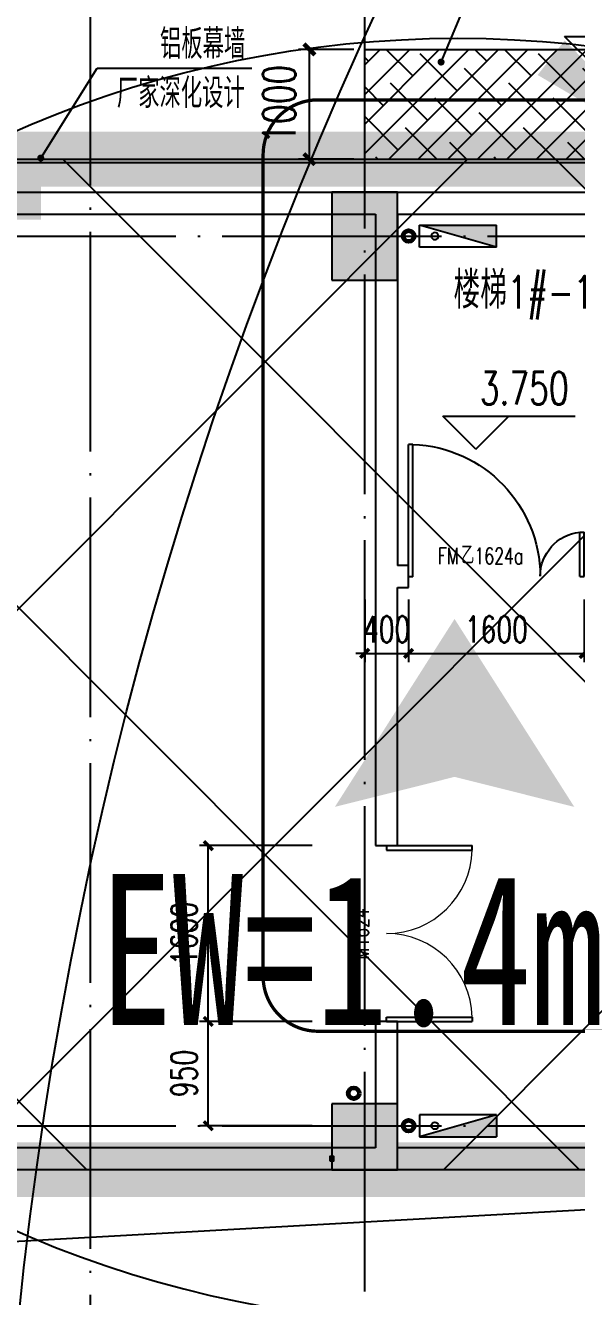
# Model space of a CAD drawing. Extents: x -821772 to -21949, y 506164 to 1049594.
# Drawn here: x -109946 to -104923, y 822165 to 833738 of the extents above; entities that cross this region are included whole.
import ezdxf
from ezdxf.xclip import XClip

# ---------------------------------------------------------------- set-up
doc = ezdxf.new("R2010")
doc.units = 0
doc.header["$LTSCALE"] = 1000
doc.header["$MEASUREMENT"] = 0
doc.header["$XCLIPFRAME"] = 2
for name, pattern in [('10平面20250807_t3$0$DASH', [0.35, 0.25, -0.1]), ('10平面20250807_t3$0$DOTE', [2.42, 2, -0.2, 0.02, -0.2]), ('DASH', [0.35, 0.25, -0.1])]:
    doc.linetypes.add(name, pattern=pattern)
doc.layers.get('Defpoints').update_dxf_attribs({"color": 210})
doc.layers.add('1-防火分区线', color=201, linetype='DASH', lineweight=50)
doc.layers.add('10平面20250807_t3$0$LG-ZF消防', color=1, linetype='Continuous', lineweight=60)
for name, color, linetype in [('10平面20250807_t3$0$A-AXIS-DOTE', 8, '10平面20250807_t3$0$DOTE'), ('10平面20250807_t3$0$A-AXIS-DP', 8, 'Continuous'), ('10平面20250807_t3$0$A-AXIS-SYMB', 8, 'Continuous'), ('10平面20250807_t3$0$A-CURTAIN', 8, 'Continuous'), ('10平面20250807_t3$0$A-HATCH-2', 8, 'Continuous'), ('10平面20250807_t3$0$A-LIN-V', 8, 'Continuous'), ('10平面20250807_t3$0$A-TEXT', 8, 'Continuous'), ('10平面20250807_t3$0$A-WINDOW', 8, 'Continuous'), ('10平面20250807_t3$0$A-防火门窗', 8, 'Continuous'), ('10平面20250807_t3$0$AS-COLN', 8, 'Continuous'), ('10平面20250807_t3$0$AS-WALL', 8, 'Continuous'), ('10平面20250807_t3$0$AS-结构边线层', 8, 'Continuous'), ('10平面20250807_t3$0$DIM_ELEV', 8, 'Continuous'), ('10平面20250807_t3$0$PROMPT', 8, 'Continuous'), ('10平面20250807_t3$0$PUB_HATCH', 8, 'Continuous'), ('10平面20250807_t3$0$PUB_TEXT', 8, 'Continuous'), ('10平面20250807_t3$0$SB_ZF消火栓', 10, 'Continuous'), ('10平面20250807_t3$0$建-标高', 8, 'Continuous'), ('10平面20250807_t3$0$建-门窗编号', 8, 'Continuous'), ('DIM_SYMB', 3, 'Continuous'), ('PUB_HATCH', 8, 'Continuous'), ('SPACE', 7, 'Continuous'), ('指示', 1, 'Continuous')]:
    doc.layers.add(name, color=color, linetype=linetype)
doc.styles.add('10平面20250807_t3$0$_TCH_DIM', font='SIMPLEX', dxfattribs={"bigfont": 'GBCBIG'})
doc.styles.add('10平面20250807_t3$0$_TCH_DIM_T3', font='SIMPLEX', dxfattribs={"width": 0.705882, "bigfont": 'GBCBIG'})
doc.styles.add('10平面20250807_t3$0$A-STANDARD', font='SIMPLEX', dxfattribs={"bigfont": 'GBCBIG'})
doc.styles.add('10平面20250807_t3$0$A-WIN-LABEL', font='SIMPLEX', dxfattribs={"bigfont": 'GBCBIG'})
doc.styles.add('黑体', font='simhei.ttf', dxfattribs={"width": 0.7})
doc.dimstyles.new('10平面20250807_t3$0$_TCH_ARCH&&100', dxfattribs={"dimtxt": 297.5, "dimasz": 100, "dimexe": 100, "dimexo": 100, "dimgap": 126.25, "dimtad": 1, "dimdec": 0, "dimzin": 0, "dimdsep": 46, "dimtxsty": '10平面20250807_t3$0$_TCH_DIM_T3', "dimblk": '10平面20250807_t3$0$_ArchTick', "dimcen": 0.09, "dimclrt": 7, "dimazin": 2, "dimtfac": 1, "dimtdec": 0, "dimtix": 1, "dimtmove": 2, "dimatfit": 3, "dimfxl": 0, "dimtolj": 1, "dimtzin": 0, "dimarcsym": 0})
doc.dimstyles.new('10平面20250807_t3$0$_TCH_ARCH&&80', dxfattribs={"dimtxt": 238, "dimasz": 80, "dimexe": 80, "dimexo": 80, "dimgap": 101, "dimtad": 1, "dimdec": 0, "dimzin": 0, "dimdsep": 46, "dimtxsty": '10平面20250807_t3$0$_TCH_DIM_T3', "dimblk": '10平面20250807_t3$0$_ArchTick', "dimcen": 0.09, "dimclrt": 7, "dimazin": 2, "dimtfac": 1, "dimtdec": 0, "dimtix": 1, "dimtmove": 2, "dimatfit": 3, "dimfxl": 0, "dimtolj": 1, "dimtzin": 0, "dimarcsym": 0})

# ---------------------------------------------------------------- blocks, each defined once
blk = doc.blocks.new('指示')
at = {"layer": '指示'}
blk.add_hatch(color=8, dxfattribs=at).paths.add_polyline_path([(-248568, -61667), (-245540, -56919), (-242513, -61667), (-245540, -60909)])
at = {"layer": '指示', "color": 240, "const_width": 200}
blk.add_lwpolyline([(-248568, -61667), (-245540, -56919), (-242513, -61667), (-245540, -60909)], close=True, dxfattribs=at)
blk = doc.blocks.new('10平面20250807_t3$0$dote')
at = {"layer": '10平面20250807_t3$0$A-AXIS-DOTE'}
for p, q in [((111382.2, 15360), (111382.2, 36662.3)), ((113882.2, 17390), (113882.2, 33120)), ((76282.2, 27000), (124536.4, 27000)), ((76282.2, 18900), (124441.5, 18900))]:
    blk.add_line(p, q, dxfattribs=at)
blk = doc.blocks.new('10平面20250807_t3$0$43243')
at = {"layer": '10平面20250807_t3$0$AS-结构边线层'}
blk.add_lwpolyline([(-113954, 832020), (-113354, 832020), (-113354, 831920), (-112854, 831920), (-112854, 831720), (-110554, 831720), (-110554, 831920), (-110254, 831920), (-110254, 832220), (-98354, 832220), (-98354, 823320), (-113954, 823320), (-113954, 832020)], close=True, dxfattribs=at)
blk = doc.blocks.new('10平面20250807_t3$0$3132')
at = {"layer": '10平面20250807_t3$0$DIM_ELEV', "linetype": '10平面20250807_t3$0$DASH', "const_width": 30}
blk.add_lwpolyline([(-107280, 833060), (-95730, 833060, -0.414214), (-95230, 832560), (-95230, 825080, -0.414214), (-95730, 824580), (-107280, 824580, -0.414214), (-107780, 825080), (-107780, 832560, -0.414214)], format="xyb", close=True, dxfattribs=at)
blk = doc.blocks.new('10平面20250807_t3$0$A$C5D961328')
at = {"layer": '10平面20250807_t3$0$SB_ZF消火栓'}
blk.add_hatch(color=256, dxfattribs=at).paths.add_polyline_path([(0, 40), (700, 40), (700, 240)])
at = {"layer": '10平面20250807_t3$0$A-LIN-V', "ltscale": 500}
blk.add_circle((350, 40), 10001, dxfattribs=at)
at = {"layer": '10平面20250807_t3$0$SB_ZF消火栓'}
for p, q in [((700, 240), (0, 240)), ((0, 240), (0, 40)), ((700, 240), (0, 40)), ((700, 240), (700, 40)), ((0, 40), (700, 40))]:
    blk.add_line(p, q, dxfattribs=at)
at = {"layer": '10平面20250807_t3$0$SB_ZF消火栓', "color": 1}
blk.add_circle((140, 140), 32.5, dxfattribs=at)
blk = doc.blocks.new('10平面20250807_t3$0$43242343')
at = {"layer": '10平面20250807_t3$0$LG-ZF消防', "linetype": 'Continuous'}
for centre in [(-106454, 831820), (-106954, 824016), (-106454, 823720)]:
    blk.add_circle(centre, 50, dxfattribs=at)
blk = doc.blocks.new('10平面20250807_t3$0$234243242332')
at = {"layer": '10平面20250807_t3$0$LG-ZF消防', "linetype": 'Continuous'}
blk.add_blockref('10平面20250807_t3$0$43242343', (0, 0), dxfattribs=at)
at = {"layer": '10平面20250807_t3$0$SB_ZF消火栓', "xscale": -1, "rotation": 180}
blk.add_blockref('10平面20250807_t3$0$A$C5D961328', (-106354, 831960), dxfattribs=at)
at = {"layer": '10平面20250807_t3$0$SB_ZF消火栓'}
blk.add_blockref('10平面20250807_t3$0$A$C5D961328', (-106354, 823580), dxfattribs=at)
blk = doc.blocks.new('10平面20250807_t3$0$w4324323333')
at = {"layer": '10平面20250807_t3$0$AS-COLN'}
for p, q in [((-106554, 832220), (-107154, 832220)), ((-107154, 832220), (-107154, 831420)), ((-106554, 831420), (-106554, 832220)), ((-107154, 831420), (-106554, 831420)), ((-106554, 823920), (-107154, 823920)), ((-107154, 823920), (-107154, 823320)), ((-106554, 823320), (-106554, 823920)), ((-107154, 823320), (-106554, 823320))]:
    blk.add_line(p, q, dxfattribs=at)
blk = doc.blocks.new('10平面20250807_t3$0$_ArchTick')
at = {"color": 0, "linetype": 'ByBlock', "const_width": 0.4}
blk.add_lwpolyline([(-0.5, -0.5), (0.5, 0.5)], dxfattribs=at)
blk = doc.blocks.new('*D11325')
at = {"layer": '10平面20250807_t3$0$A-AXIS-DP', "color": 0, "lineweight": -2}
for p, q in [((-109354, 833620), (-109354, 835845)), ((-106854, 833620), (-106854, 835845)), ((-109354, 835745), (-106854, 835745))]:
    blk.add_line(p, q, dxfattribs=at)
at = {"layer": 'Defpoints', "color": 0}
for p in [(-106854, 835745), (-109354, 833520), (-106854, 833520)]:
    blk.add_point(p, dxfattribs=at)
at = {"layer": '10平面20250807_t3$0$A-AXIS-DP', "color": 0, "lineweight": -2, "xscale": 100, "yscale": 100, "zscale": 100, "rotation": 180}
blk.add_blockref('10平面20250807_t3$0$_ArchTick', (-109354, 835745), dxfattribs=at)
at = {"layer": '10平面20250807_t3$0$A-AXIS-DP', "color": 0, "lineweight": -2, "xscale": 100, "yscale": 100, "zscale": 100}
blk.add_blockref('10平面20250807_t3$0$_ArchTick', (-106854, 835745), dxfattribs=at)
at = {"layer": '10平面20250807_t3$0$A-AXIS-DP', "color": 7, "insert": (-108104, 836020), "char_height": 297.5, "attachment_point": 5, "style": '10平面20250807_t3$0$_TCH_DIM_T3'}
blk.add_mtext('\\A1;2500', dxfattribs=at)
blk = doc.blocks.new('*D11326')
at = {"layer": '10平面20250807_t3$0$A-AXIS-DP', "color": 0, "lineweight": -2}
for p, q in [((-106854, 833620), (-106854, 835845)), ((-102474, 833620), (-102474, 835845)), ((-106854, 835745), (-102474, 835745))]:
    blk.add_line(p, q, dxfattribs=at)
at = {"layer": 'Defpoints', "color": 0}
for p in [(-102474, 835745), (-106854, 833520), (-102474, 833520)]:
    blk.add_point(p, dxfattribs=at)
at = {"layer": '10平面20250807_t3$0$A-AXIS-DP', "color": 0, "lineweight": -2, "xscale": 100, "yscale": 100, "zscale": 100, "rotation": 180}
blk.add_blockref('10平面20250807_t3$0$_ArchTick', (-106854, 835745), dxfattribs=at)
at = {"layer": '10平面20250807_t3$0$A-AXIS-DP', "color": 0, "lineweight": -2, "xscale": 100, "yscale": 100, "zscale": 100}
blk.add_blockref('10平面20250807_t3$0$_ArchTick', (-102474, 835745), dxfattribs=at)
at = {"layer": '10平面20250807_t3$0$A-AXIS-DP', "color": 7, "insert": (-104664, 836020), "char_height": 297.5, "attachment_point": 5, "style": '10平面20250807_t3$0$_TCH_DIM_T3'}
blk.add_mtext('\\A1;4380', dxfattribs=at)
blk = doc.blocks.new('*D11327')
at = {"layer": '10平面20250807_t3$0$A-AXIS-DP', "color": 0, "lineweight": -2}
for p, q in [((-106954, 833520), (-107458, 833520)), ((-107358, 832520), (-107358, 833520)), ((-106954, 832520), (-107458, 832520))]:
    blk.add_line(p, q, dxfattribs=at)
at = {"layer": 'Defpoints', "color": 0}
for p in [(-107358, 833520), (-106854, 833520), (-106854, 832520)]:
    blk.add_point(p, dxfattribs=at)
at = {"layer": '10平面20250807_t3$0$A-AXIS-DP', "color": 0, "lineweight": -2, "xscale": 100, "yscale": 100, "zscale": 100}
for p, rotation in [((-107358, 833520), 90), ((-107358, 832520), 270)]:
    blk.add_blockref('10平面20250807_t3$0$_ArchTick', p, dxfattribs=dict(at, rotation=rotation))
at = {"layer": '10平面20250807_t3$0$A-AXIS-DP', "color": 7, "insert": (-107633, 833020), "char_height": 297.5, "attachment_point": 5, "rotation": 90, "style": '10平面20250807_t3$0$_TCH_DIM_T3'}
blk.add_mtext('\\A1;1000', dxfattribs=at)
blk = doc.blocks.new('*D11773')
at = {"layer": '10平面20250807_t3$0$A-AXIS-DP', "color": 0, "lineweight": -2}
for p, q in [((-106854, 828510), (-106854, 827940)), ((-106454, 828510), (-106454, 827940)), ((-106854, 828020), (-106934, 828020)), ((-106854, 828020), (-106454, 828020)), ((-106454, 828020), (-106374, 828020))]:
    blk.add_line(p, q, dxfattribs=at)
at = {"layer": 'Defpoints', "color": 0}
for p in [(-106854, 828590), (-106454, 828590), (-106454, 828020)]:
    blk.add_point(p, dxfattribs=at)
at = {"layer": '10平面20250807_t3$0$A-AXIS-DP', "color": 0, "lineweight": -2, "xscale": 80, "yscale": 80, "zscale": 80}
blk.add_blockref('10平面20250807_t3$0$_ArchTick', (-106854, 828020), dxfattribs=at)
at = {"layer": '10平面20250807_t3$0$A-AXIS-DP', "color": 0, "lineweight": -2, "xscale": 80, "yscale": 80, "zscale": 80, "rotation": 180}
blk.add_blockref('10平面20250807_t3$0$_ArchTick', (-106454, 828020), dxfattribs=at)
at = {"layer": '10平面20250807_t3$0$A-AXIS-DP', "color": 7, "insert": (-106654, 828240), "char_height": 238, "attachment_point": 5, "style": '10平面20250807_t3$0$_TCH_DIM_T3'}
blk.add_mtext('\\A1;400', dxfattribs=at)
blk = doc.blocks.new('*D11774')
at = {"layer": '10平面20250807_t3$0$A-AXIS-DP', "color": 0, "lineweight": -2}
for p, q in [((-106454, 828510), (-106454, 827940)), ((-104854, 828510), (-104854, 827940)), ((-106454, 828020), (-104854, 828020))]:
    blk.add_line(p, q, dxfattribs=at)
at = {"layer": 'Defpoints', "color": 0}
for p in [(-106454, 828590), (-104854, 828590), (-104854, 828020)]:
    blk.add_point(p, dxfattribs=at)
at = {"layer": '10平面20250807_t3$0$A-AXIS-DP', "color": 0, "lineweight": -2, "xscale": 80, "yscale": 80, "zscale": 80, "rotation": 180}
blk.add_blockref('10平面20250807_t3$0$_ArchTick', (-106454, 828020), dxfattribs=at)
at = {"layer": '10平面20250807_t3$0$A-AXIS-DP', "color": 0, "lineweight": -2, "xscale": 80, "yscale": 80, "zscale": 80}
blk.add_blockref('10平面20250807_t3$0$_ArchTick', (-104854, 828020), dxfattribs=at)
at = {"layer": '10平面20250807_t3$0$A-AXIS-DP', "color": 7, "insert": (-105654, 828240), "char_height": 238, "attachment_point": 5, "style": '10平面20250807_t3$0$_TCH_DIM_T3'}
blk.add_mtext('\\A1;1600', dxfattribs=at)
blk = doc.blocks.new('*D11983')
at = {"layer": '10平面20250807_t3$0$A-AXIS-DP', "color": 0, "lineweight": -2}
for p, q in [((-107334, 824670), (-108360, 824670)), ((-108280, 823720), (-108280, 824670)), ((-107334, 823720), (-108360, 823720))]:
    blk.add_line(p, q, dxfattribs=at)
at = {"layer": 'Defpoints', "color": 0}
for p in [(-108280, 824670), (-107254, 824670), (-107254, 823720)]:
    blk.add_point(p, dxfattribs=at)
at = {"layer": '10平面20250807_t3$0$A-AXIS-DP', "color": 0, "lineweight": -2, "xscale": 80, "yscale": 80, "zscale": 80}
for p, rotation in [((-108280, 824670), 90), ((-108280, 823720), 270)]:
    blk.add_blockref('10平面20250807_t3$0$_ArchTick', p, dxfattribs=dict(at, rotation=rotation))
at = {"layer": '10平面20250807_t3$0$A-AXIS-DP', "color": 7, "insert": (-108500, 824195), "char_height": 238, "attachment_point": 5, "rotation": 90, "style": '10平面20250807_t3$0$_TCH_DIM_T3'}
blk.add_mtext('\\A1;950', dxfattribs=at)
blk = doc.blocks.new('*D11984')
at = {"layer": '10平面20250807_t3$0$A-AXIS-DP', "color": 0, "lineweight": -2}
for p, q in [((-107334, 826270), (-108360, 826270)), ((-108280, 824670), (-108280, 826270)), ((-107334, 824670), (-108360, 824670))]:
    blk.add_line(p, q, dxfattribs=at)
at = {"layer": 'Defpoints', "color": 0}
for p in [(-108280, 826270), (-107254, 826270), (-107254, 824670)]:
    blk.add_point(p, dxfattribs=at)
at = {"layer": '10平面20250807_t3$0$A-AXIS-DP', "color": 0, "lineweight": -2, "xscale": 80, "yscale": 80, "zscale": 80}
for p, rotation in [((-108280, 826270), 90), ((-108280, 824670), 270)]:
    blk.add_blockref('10平面20250807_t3$0$_ArchTick', p, dxfattribs=dict(at, rotation=rotation))
at = {"layer": '10平面20250807_t3$0$A-AXIS-DP', "color": 7, "insert": (-108500, 825470), "char_height": 238, "attachment_point": 5, "rotation": 90, "style": '10平面20250807_t3$0$_TCH_DIM_T3'}
blk.add_mtext('\\A1;1600', dxfattribs=at)
blk = doc.blocks.new('10平面20250807_t3$0$$DorLib2D$00000225')
at = {"color": 0}
for p, q in [((0.475, -0.0014), (0.475, 0.7521)), ((0.475, 0.7521), (0.5, 0.7521)), ((0.5, -0.0014), (0.5, 0.7521)), ((-0.5, 0), (-0.5, 0.252)), ((-0.475, 0.252), (-0.5, 0.252)), ((-0.475, 0), (-0.475, 0.252)), ((-0.475, 0), (-0.5, 0)), ((0.475, -0.0014), (0.5, -0.0014))]:
    blk.add_line(p, q, dxfattribs=at)
for centre, radius, start, end in [((0.5046, -0.0019), 0.7546, 92.24927, 179.72377), ((-0.5008, 0.0026), 0.2508, 359.78987, 84.09744)]:
    blk.add_arc(centre, radius, start, end, dxfattribs=at)
blk = doc.blocks.new('10平面20250807_t3$0$$DorLib2D$00000002')
for p, q in [((-0.5, 0), (-0.5, 0.4875)), ((-0.475, 0.4875), (-0.5, 0.4875)), ((-0.475, 0), (-0.475, 0.4875)), ((0.475, 0), (0.475, 0.4875)), ((0.475, 0.4875), (0.5, 0.4875)), ((0.5, 0), (0.5, 0.4875)), ((-0.5, 0), (-0.475, 0)), ((0.5, 0), (0.475, 0))]:
    blk.add_line(p, q)
at = {"lineweight": 13}
for centre, start, end in [((-0.4875, 0), 0, 88.53072), ((0.4875, 0), 91.46928, 180)]:
    blk.add_arc(centre, 0.4875, start, end, dxfattribs=at)
blk = doc.blocks.new('10平面20250807_t3')
at = {"layer": '10平面20250807_t3$0$A-HATCH-2'}
h = blk.add_hatch(dxfattribs=at)
h.set_pattern_fill('ANSI38', color=256, scale=120)
h.set_pattern_definition([(45, (0, 0), (-134.70384, 134.70384), []), (135, (0, 0), (-404.111525, 134.70384), [476.25, -285.75])])
h.paths.add_polyline_path([(-106854.2, 833520), (-102474.2, 833520), (-102474.2, 832520), (-106854.2, 832520)])
at = {"layer": '10平面20250807_t3$0$PUB_HATCH'}
for points in [[(-107154.2, 831420), (-106554.2, 831420), (-106554.2, 832220), (-107154.2, 832220)], [(-107154.2, 823320), (-106554.2, 823320), (-106554.2, 823920), (-107154.2, 823920)]]:
    blk.add_hatch(color=256, dxfattribs=at).paths.add_polyline_path(points)
at = {"layer": '10平面20250807_t3$0$A-AXIS-DOTE'}
blk.add_line((-144154.2, 831820), (-109248.5, 831820), dxfattribs=at)
at = {"layer": '10平面20250807_t3$0$A-AXIS-SYMB'}
for p, q in [((-106157.9, 833404.4), (-105412.8, 835179)), ((-109806.5, 832530), (-109292.3, 833350)), ((-109292.3, 833350), (-107882.3, 833350))]:
    blk.add_line(p, q, dxfattribs=at)
at = {"layer": '10平面20250807_t3$0$A-AXIS-SYMB', "const_width": 32}
for points in [[(-106164.1, 833389.6, 1), (-106151.7, 833419.1, 1)], [(-109815, 832516.4, 1), (-109798, 832543.6, 1)]]:
    blk.add_lwpolyline(points, format="xyb", close=True, dxfattribs=at)
at = {"layer": '10平面20250807_t3$0$A-CURTAIN'}
for points in [[(-110554.2, 831920), (-110554.2, 832520), (-98054.2, 832520), (-98054.2, 832070), (-98354.2, 832070)], [(-110524.2, 831920), (-110524.2, 832490), (-98084.2, 832490), (-98084.2, 832100), (-98354.2, 832100)]]:
    blk.add_lwpolyline(points, dxfattribs=at)
at = {"layer": '10平面20250807_t3$0$A-HATCH-2'}
blk.add_lwpolyline([(-113754.2, 820180), (-113060, 822500), (-98354.2, 823320)], dxfattribs=at)
at = {"layer": '10平面20250807_t3$0$A-LIN-V', "ltscale": 500}
blk.add_lwpolyline([(-106854.2, 832520), (-106854.2, 833520), (-102474.2, 833520), (-102474.2, 832520)], dxfattribs=at)
at = {"layer": '10平面20250807_t3$0$AS-WALL'}
for p, q in [((-110254.2, 832220), (-107154.2, 832220)), ((-107154.2, 832220), (-106654.2, 832220)), ((-106654.2, 832220), (-98954.2, 832220)), ((-110054.2, 832020), (-107154.2, 832020)), ((-107154.2, 832020), (-106754.2, 832020)), ((-106754.2, 832020), (-106754.2, 828720)), ((-106554.2, 832020), (-106554.2, 828820)), ((-106554.2, 832020), (-98954.2, 832020)), ((-106454.2, 828820), (-106554.2, 828820)), ((-106454.2, 828620), (-106454.2, 828820)), ((-106754.2, 828720), (-106754.2, 826270)), ((-106554.2, 826270), (-106554.2, 828620)), ((-106554.2, 828620), (-106454.2, 828620)), ((-106754.2, 826270), (-106554.2, 826270)), ((-106554.2, 824670), (-106754.2, 824670)), ((-106754.2, 824670), (-106754.2, 823520)), ((-106554.2, 823520), (-106554.2, 824670)), ((-107154.2, 823520), (-113754.2, 823520)), ((-106754.2, 823520), (-107154.2, 823520)), ((-103754.2, 823520), (-106554.2, 823520)), ((-107154.2, 823320), (-113754.2, 823320)), ((-106654.2, 823320), (-107154.2, 823320)), ((-103654.2, 823320), (-106654.2, 823320))]:
    blk.add_line(p, q, dxfattribs=at)
at = {"layer": '10平面20250807_t3$0$PROMPT'}
for p, q in [((-107173.2, 823401), (-107135.2, 823439)), ((-107173.2, 823439), (-107135.2, 823401))]:
    blk.add_line(p, q, dxfattribs=at)
blk.add_lwpolyline([(-107173.2, 823401), (-107135.2, 823401), (-107135.2, 823439), (-107173.2, 823439)], close=True, dxfattribs=at)
at = {"layer": '10平面20250807_t3$0$建-标高'}
for p, q in [((-104733.6, 833338.2), (-105033.6, 833638.2)), ((-105033.6, 833638.2), (-103827.2, 833638.2)), ((-105841.7, 829880), (-106141.7, 830180)), ((-106141.7, 830180), (-104935.4, 830180)), ((-105841.7, 829880), (-105541.7, 830180))]:
    blk.add_line(p, q, dxfattribs=at)
at = {"layer": '10平面20250807_t3$0$A-AXIS-DP'}
blk.add_blockref('10平面20250807_t3$0$3132', (0, 0), dxfattribs=at)
at = {"layer": '10平面20250807_t3$0$A-WINDOW'}
blk.add_blockref('10平面20250807_t3$0$43243', (0, 0), dxfattribs=at)
ref = blk.add_blockref('10平面20250807_t3$0$$DorLib2D$00000002', (-106654.2, 825470), dxfattribs=dict(at, xscale=1600, yscale=1600, zscale=200, rotation=269.9999999284693))
ref.add_attrib('A', 'M1624', (-106817.3, 825232.5), dxfattribs={"layer": '10平面20250807_t3$0$建-门窗编号', "ltscale": 500, "height": 148.75, "rotation": 90, "style": '10平面20250807_t3$0$A-WIN-LABEL', "width": 0.705882})
at = {"layer": '10平面20250807_t3$0$A-防火门窗', "xscale": -1600, "yscale": 1600, "zscale": 200, "rotation": 359.9999999985526}
blk.add_blockref('10平面20250807_t3$0$$DorLib2D$00000225', (-105654.2, 828720), dxfattribs=at)
at = {"layer": '10平面20250807_t3$0$AS-COLN'}
blk.add_blockref('10平面20250807_t3$0$w4324323333', (0, 0), dxfattribs=at)
at = {"layer": '10平面20250807_t3$0$AS-WALL'}
blk.add_blockref('10平面20250807_t3$0$dote', (-220736.4, 804820), dxfattribs=at)
at = {"layer": '10平面20250807_t3$0$SB_ZF消火栓', "linetype": 'Continuous'}
blk.add_blockref('10平面20250807_t3$0$234243242332', (0, 0), dxfattribs=at)
at = {"layer": '10平面20250807_t3$0$A-TEXT', "style": '10平面20250807_t3$0$A-STANDARD'}
blk.add_text('楼梯', height=337.59, dxfattribs=at).set_placement((-106044.2, 831160))
at = {"layer": '10平面20250807_t3$0$A-TEXT', "style": '10平面20250807_t3$0$A-STANDARD', "width": 0.705882}
blk.add_text('1#-1', height=297.5, dxfattribs=at).set_placement((-105552.7, 831160))
at = {"layer": '10平面20250807_t3$0$PUB_TEXT', "style": '10平面20250807_t3$0$_TCH_DIM'}
for s, p in [('铝板幕墙', (-108719.9, 833434)), ('厂家深化设计', (-109113.1, 832986))]:
    blk.add_text(s, height=270.07, dxfattribs=at).set_placement(p)
at = {"layer": '10平面20250807_t3$0$PUB_TEXT', "style": '10平面20250807_t3$0$A-STANDARD', "width": 0.705882}
blk.add_text('3.750', height=297.5, dxfattribs=at).set_placement((-105805.4, 830285))
at = {"layer": '10平面20250807_t3$0$建-门窗编号', "style": '10平面20250807_t3$0$A-WIN-LABEL'}
blk.add_text('乙', height=168.8, dxfattribs=at).set_placement((-105976.4, 828832.5))
at = {"layer": '10平面20250807_t3$0$建-门窗编号', "style": '10平面20250807_t3$0$A-WIN-LABEL', "width": 0.705882}
for s, p in [('FM', (-106186.4, 828832.5)), ('1624a', (-105853.6, 828832.5))]:
    blk.add_text(s, height=148.75, dxfattribs=at).set_placement(p)
at = {"layer": '10平面20250807_t3$0$A-AXIS-DP'}
for p1, p2, distance, dimstyle, picture, middle in [((-109354.2, 833520), (-106854.2, 833520), 2225.5, '10平面20250807_t3$0$_TCH_ARCH&&100', '*D11325', (-108104.2, 836020.5)), ((-106854.2, 833520), (-102474.2, 833520), 2225.5, '10平面20250807_t3$0$_TCH_ARCH&&100', '*D11326', (-104664.2, 836020.5)), ((-106854.2, 832520), (-106854.2, 833520), 503.9, '10平面20250807_t3$0$_TCH_ARCH&&100', '*D11327', (-107633.1, 833020)), ((-106854.2, 828590), (-106454.2, 828590), -570, '10平面20250807_t3$0$_TCH_ARCH&&80', '*D11773', (-106654.2, 828240)), ((-106454.2, 828590), (-104854.2, 828590), -570, '10平面20250807_t3$0$_TCH_ARCH&&80', '*D11774', (-105654.2, 828240)), ((-107254.2, 824670), (-107254.2, 826270), 1025.8, '10平面20250807_t3$0$_TCH_ARCH&&80', '*D11984', (-108500, 825470)), ((-107254.2, 823720), (-107254.2, 824670), 1025.8, '10平面20250807_t3$0$_TCH_ARCH&&80', '*D11983', (-108500, 824195))]:
    dim = blk.add_aligned_dim(p1=p1, p2=p2, distance=distance, dimstyle=dimstyle, dxfattribs=at)
    dim.commit()
    dim.dimension.update_dxf_attribs({"geometry": picture, "text_midpoint": middle})

msp = doc.modelspace()

# ---------------------------------------------------------------- block references
at = {"ltscale": 100}
ref = msp.add_blockref('10平面20250807_t3', (0, 0), dxfattribs=at)
XClip(ref).set_block_clipping_path([(-386212.6353242097, 506163.79756496), (-21948.7593967821, 884998.2285294847)])

# ---------------------------------------------------------------- next in the draw order: hatches: boundary and pattern name
at = {"layer": 'PUB_HATCH', "ltscale": 5000}
h = msp.add_hatch(dxfattribs=at)
h.set_pattern_fill('ANSI37', color=8, scale=2000)
h.set_pattern_definition([(45, (0, 0), (-2245.064, 2245.064), []), (135, (0, 0), (-2245.064, -2245.064), [])])
h.paths.add_polyline_path([(-98054.2, 823320), (-113954.2, 823320), (-113954.2, 832520), (-112854.2, 832520), (-112854.2, 832220), (-110054.2, 832220), (-110054.2, 832520), (-98054.2, 832520)])
h.paths.add_polyline_path([(-143954.2, 832520), (-128054.2, 832520), (-128054.2, 782620), (-131454.2, 782620), (-131454.2, 774770), (-128054.2, 774770), (-128054.2, 741220), (-140054.2, 741220), (-140054.2, 741720), (-142854.2, 741720), (-142854.2, 741220), (-143954.2, 741220), (-143954.2, 823320)])

# ---------------------------------------------------------------- next in the draw order: linework, layer by layer
at = {"ltscale": 100}
msp.add_circle((-72704.2, 818120), 37500, dxfattribs=at)
at = {"layer": '1-防火分区线', "color": 1, "linetype": 'DASH', "ltscale": 5, "const_width": 500}
msp.add_lwpolyline([(-98054.2, 823320), (-113954.2, 823320), (-113954.2, 832520), (-112854.2, 832520), (-112854.2, 832220), (-110054.2, 832220), (-110054.2, 832520), (-98054.2, 832520)], close=True, dxfattribs=at)
at = {"layer": 'DIM_SYMB'}
msp.add_lwpolyline([(-116013.6, 841934.4, 0, 0, 0), (-103973, 832520, 0, 400, 0), (-105154.6, 833443.9, 0, 0, 0)], format="xyseb", dxfattribs=at)

# ---------------------------------------------------------------- next in the draw order: block references
at = {"layer": '指示', "xscale": -0.3359999999217689, "yscale": 0.3359999999217689, "zscale": 0.3359999999217689, "rotation": 359.9999555242889}
msp.add_blockref('指示', (-188536.4, 847396.2), dxfattribs=at)

# ---------------------------------------------------------------- next in the draw order: texts
at = {"layer": 'SPACE', "style": '黑体', "width": 0.7}
msp.add_text('EW=1.4m', height=1375.11, dxfattribs=at).set_placement((-109263.4, 824637.5))

doc.saveas('drawing.dxf')
